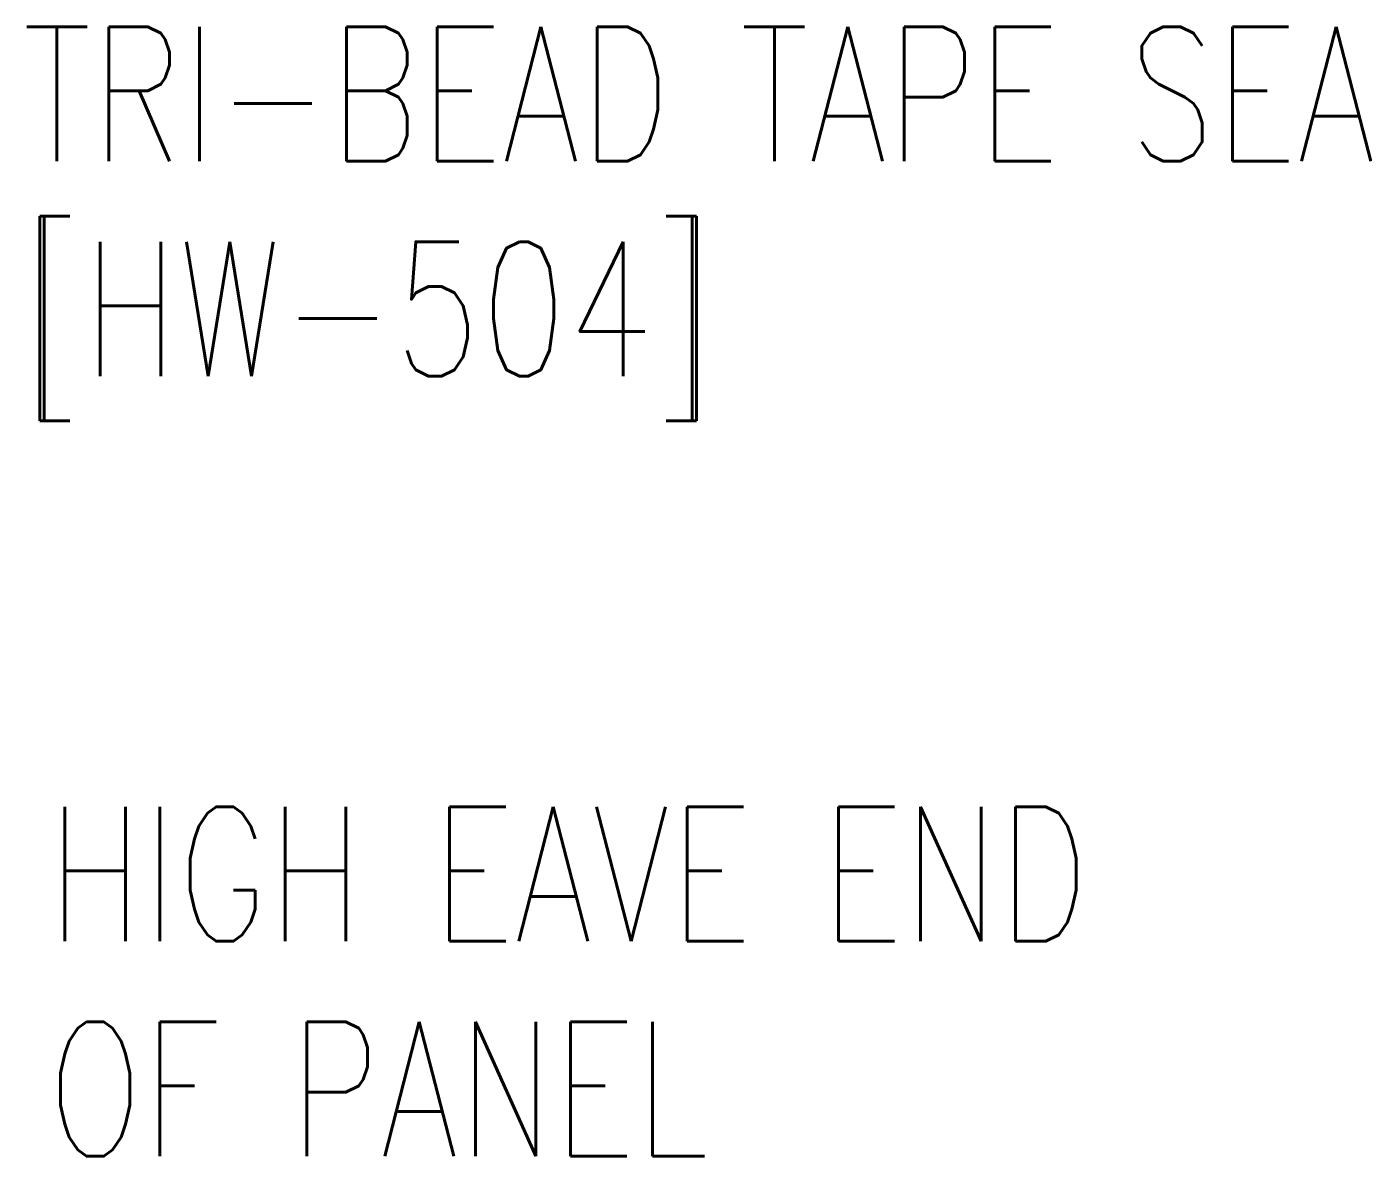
# Model space of a CAD drawing. Header units: inches. Extents: x -3 to 187, y 8 to 95.
# Drawn here: x 4.34 to 8.067, y 33.584 to 36.736 of the extents above; entities that cross this region are included whole.
import ezdxf

# ---------------------------------------------------------------- set-up
doc = ezdxf.new("R2010")
doc.units = ezdxf.units.IN
doc.header["$MEASUREMENT"] = 0
doc.layers.add('TEXT', color=2, linetype='Continuous')
doc.styles.add('TEXT1', font='ROMANS.shx', dxfattribs={"width": 0.75, "height": 0.375})

# ---------------------------------------------------------------- blocks, each defined once
blk = doc.blocks.new('dsc-HW-504')
at = {"layer": 'TEXT', "style": 'TEXT1', "width": 0.75}
for s, p in [('TRI-BEAD TAPE SEALER', (0, 0)), ('[HW-504]', (0, -0.6000000000000001))]:
    blk.add_text(s, height=0.375, dxfattribs=at).set_placement(p)
at = {"layer": 'TEXT', "style": 'TEXT1', "flags": 1}
for tag, p in [('COLOR', (0, -1.2)), ('CALC', (0, -1.2)), ('OPT1', (0, -1.2)), ('OPT2', (0, -1.2)), ('OPT3', (0, -1.2)), ('GAGE', (0, -1.2)), ('SHPLN', (0, -1.2)), ('PART', (0, -1.2)), ('DESCRIPTION', (0, -1.2)), ('MULTIPLE', (0, -1.2)), ('SPARE1', (0, -1.8)), ('SPARE2', (0, -1.8)), ('SPARE3', (0, -1.8)), ('SPARE4', (0, -1.8)), ('SPARE5', (0, -1.8)), ('SPARE6', (0, -1.8)), ('SPARE7', (0, -1.8)), ('SPARE8', (0, -1.8)), ('SPARE9', (0, -1.8)), ('SPARE10', (0, -1.8))]:
    blk.add_attdef(tag, p, '', height=0.375, dxfattribs=at)

msp = doc.modelspace()

# ---------------------------------------------------------------- block references
at = {"layer": 'TEXT'}
msp.add_blockref('dsc-HW-504', (4.327580597462145, 36.36050556883349), dxfattribs=at)

# ---------------------------------------------------------------- texts
at = {"layer": 'TEXT', "style": 'TEXT1', "width": 0.75}
for s, p in [('HIGH EAVE END ', (4.397932401911675, 34.18404865469816)), ('OF PANEL', (4.397932401911675, 33.58404865469817))]:
    msp.add_text(s, height=0.375, dxfattribs=at).set_placement(p)

doc.saveas('drawing.dxf')
